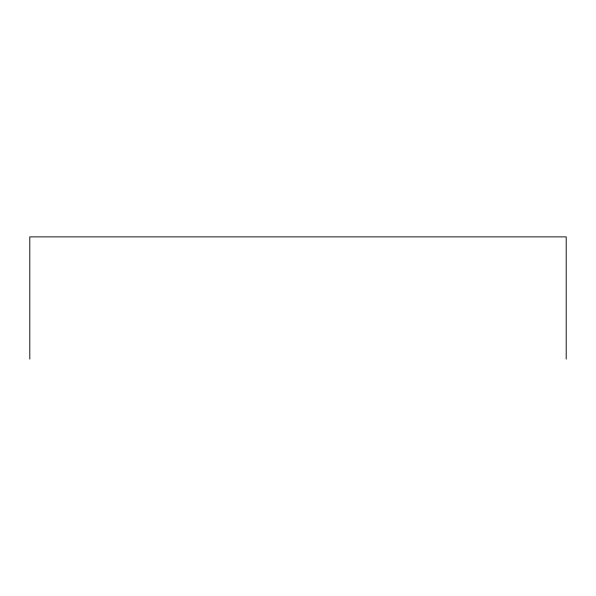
<?xml version="1.0" encoding="UTF-8"?>
<svg xmlns="http://www.w3.org/2000/svg" width="596" height="596" viewBox="0 0 596 596"><rect width="100%" height="100%" fill="white"/><g stroke="black" fill="none" stroke-linecap="round" stroke-linejoin="round"><path stroke-width="0.89" d="M566.2 359.127L566.2 236.873L29.8 236.873L29.8 359.127"/></g></svg>
